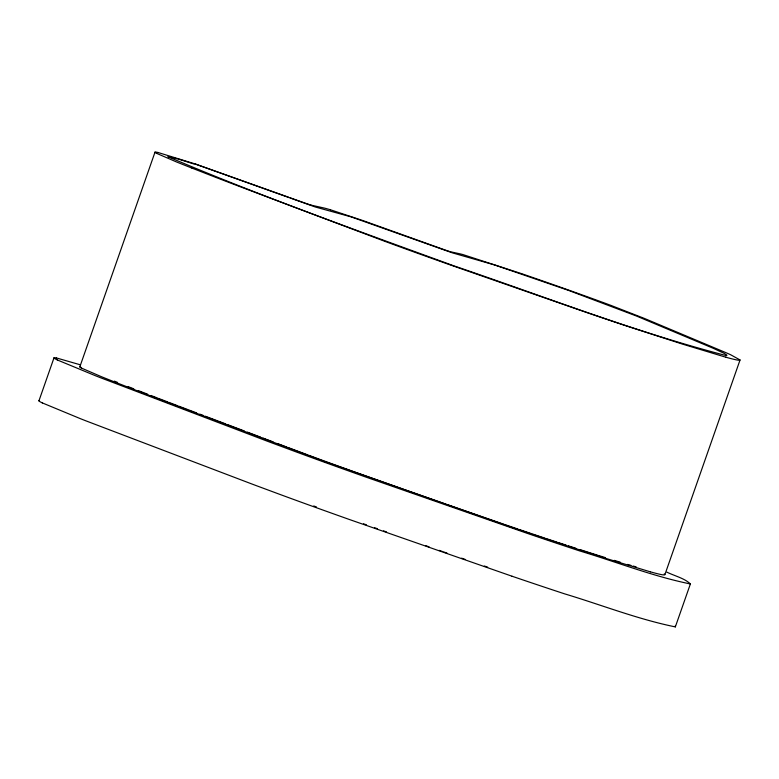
<?xml version="1.0" encoding="UTF-8"?>
<svg xmlns="http://www.w3.org/2000/svg" width="779" height="779" viewBox="0 0 779 779"><rect width="100%" height="100%" fill="white"/><g stroke="black" fill="none" stroke-linecap="round" stroke-linejoin="round"><path stroke-width="1.17" d="M521.638 273.672A115.759 2.824 19.3 0 1 572.059 291.288L587.629 296.867A92.058 2.249 19.3 0 1 604.543 303.031A87.482 2.142 19.3 0 1 611.077 305.456L644.379 318.416L725.424 352.439A318.095 7.771 19.3 0 1 730.634 354.747L740.05 359.966L664.847 574.775L663.406 574.921A232.911 5.687 19.3 0 1 650.426 571.854M740.05 359.966L738.998 360.249A233.505 5.706 19.3 0 1 725.629 357.162M38.95 400.815L53.985 357.873M79.847 366.802L155.031 152.1M512.017 576.226A196.327 4.801 19.3 0 0 564.726 593.89C601.505 604.913 637.709 619.227 675.335 626.891L690.379 583.958C684.926 578.437 674.507 575.885 666.834 572.137M675.335 626.891L675.15 626.063M690.379 583.958C652.753 576.275 616.54 561.961 579.761 550.957A196.327 4.801 19.3 0 1 527.052 533.284L364.28 476.514A222.969 5.443 19.3 0 1 342.166 468.617L335.564 466.251A190.865 4.664 19.3 0 1 296.4 452.005L271.384 442.725A350.122 8.55 19.3 0 1 266.077 440.739L100.851 377.864A442.871 10.818 19.3 0 1 95.554 375.78L57.305 359.956M56.653 358.009L80.422 364.835M158.001 152.48L194.185 163.639L315.32 207.01L351.095 216.874L452.317 252.844L494.587 264.957L568.651 290.44L636.375 316.001L713.301 348.32L723.827 353.189L726.836 355.02L726.719 355.721C634.106 331.708 544.56 296.604 453.991 265.882C358.145 230.857 261.656 196.581 167.845 156.667L178.06 158.984L194.195 164.067M311.717 205.276L324.57 208.129A86.45 2.113 19.3 0 1 330.403 209.755M725.58 357.142L682.092 343.997L625.216 325.544A169.822 4.148 19.3 0 1 586.83 312.574L452.696 265.785A197.934 4.84 19.3 0 1 419.871 254.081A163.629 4.002 19.3 0 1 385.157 241.451L239.328 186.405A609.499 14.889 19.3 0 1 214.098 176.726L191.868 168.069M650.397 571.844L606.909 558.709L550.023 540.246A169.822 4.148 19.3 0 1 511.637 527.276M633.22 566.051L636.151 566.888M627.611 564.405L630.971 565.388M330.491 209.785L363.209 220.671L432.793 245.589A126.286 3.087 19.3 0 0 435.792 246.661L437.496 247.274A59.983 1.47 19.3 0 0 444.449 249.747L448.801 251.276M614.241 560.364L620.269 562.204M449.96 251.646L459.513 253.73A166.502 4.07 19.3 0 1 460.457 253.944A133.676 3.262 19.3 0 1 462.804 254.538L521.618 273.663M599.09 555.661L605.429 557.647M449.532 251.52L448.87 251.296M590.015 552.798L598.029 555.33M308.542 204.332L295.241 199.628A117.415 2.873 19.3 0 1 290.324 197.847M580.092 549.633L588.866 552.438M568.427 545.865L575.827 548.26M558.28 542.544L566.167 545.134M546.264 538.581L557.151 542.184M532.505 533.975L545.173 538.221M195.237 163.989L288.658 197.253M519.155 529.467L531.385 533.605M505.25 524.725L518.084 529.097M511.978 576.207L349.245 519.447A222.969 5.443 19.3 0 1 327.131 511.56L320.529 509.193A190.865 4.664 19.3 0 1 281.355 494.947L256.349 485.668A350.122 8.55 19.3 0 1 251.033 483.671L85.817 420.806A442.871 10.818 19.3 0 1 80.519 418.722L42.27 402.889M511.647 527.286L324.181 461.363L167.057 402.217M504.149 524.345L447.078 504.578M484.334 566.012L487.703 567.17M461.606 558.163L465.044 559.351M439.161 550.364L442.53 551.542M443.66 551.931L447.029 553.1M432.627 499.524L404.837 489.777M433.737 499.914L445.958 504.198M425.665 545.651L429.044 546.829M403.726 489.387L354.328 471.87M383.511 530.859L386.53 531.921M363.462 523.78L366.461 524.842M374.465 527.675L377.484 528.737M353.267 471.49L332.312 463.924M313.713 505.961L316.478 506.963M321.123 459.834L331.172 463.505M309.078 455.394L320.003 459.425M308.007 454.994L287.86 447.467M277.538 443.572L286.828 447.078M217.166 420.689L205.305 416.21M218.247 421.098L225.774 423.942M188.976 410.027L196.629 412.928M199.901 414.165L203.144 415.392M227.926 424.759L237.644 428.44M267.372 439.726L273.02 441.868M238.734 428.849L244.178 430.923M178.995 406.229L187.866 409.608M247.44 432.16L256.242 435.5M257.343 435.919L260.683 437.185M262.913 438.032L266.252 439.298M168.809 402.353L177.855 405.801M158.4 398.361L167.777 401.954M150.96 395.489L157.339 397.952M138.243 390.571L147.767 394.262M128.126 386.608L133.784 388.828M114.367 381.135L117.522 382.411M156.482 153.297L176.375 161.896A346.119 8.452 19.3 0 0 191.887 168.079M81.289 368.009L101.182 376.598A341.562 8.345 19.3 0 0 113.763 381.622L138.915 391.428A614.475 15.015 19.3 0 0 167.066 402.227M664.205 573.948L664.857 574.668M42.358 402.928A175.645 4.294 19.3 0 1 39.437 400.63M57.393 359.986A175.645 4.294 19.3 0 1 56.516 357.96M311.561 205.218A22.679 0.555 19.3 0 1 308.65 204.371M156.598 153.336A144.203 3.525 19.3 0 1 157.923 152.46M81.405 368.048A144.203 3.525 19.3 0 1 80.617 366.782"/></g></svg>
